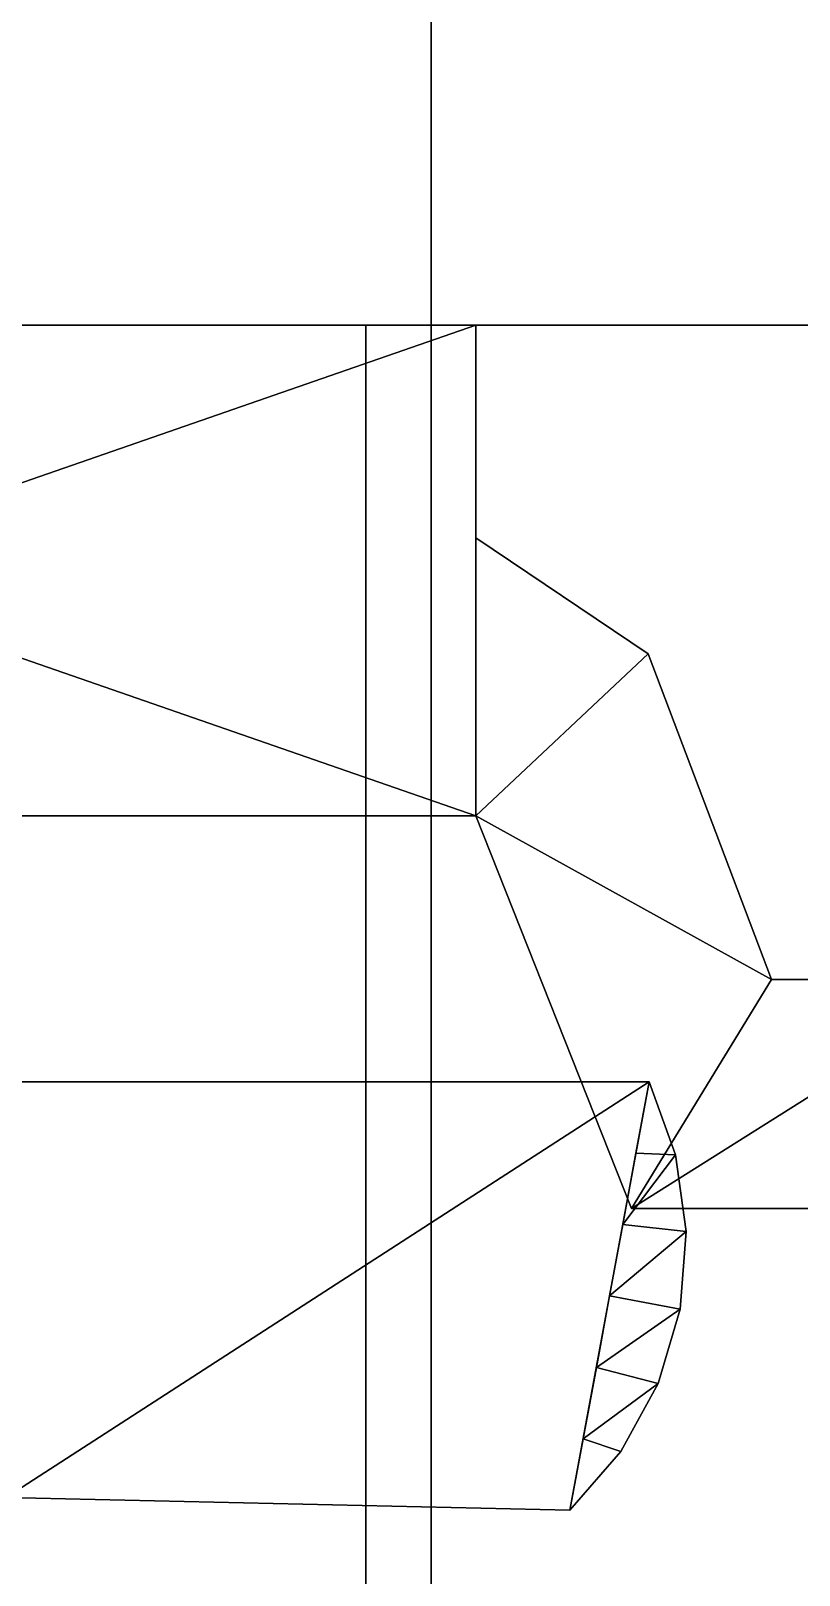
# Model space of a CAD drawing. Extents: x 0 to 2775, y -2341 to 0.
# Drawn here: x 687.77 to 711.25, y -1541.88 to -1494.67 of the extents above; entities that cross this region are included whole.
import ezdxf

# ---------------------------------------------------------------- set-up
doc = ezdxf.new("R2010")
doc.units = 0
for name, color, linetype in [('LAYER0', 7, 'CONTINUOUS'), ('LAYER119', 253, 'CONTINUOUS'), ('LAYER121', 253, 'CONTINUOUS'), ('LAYER122', 253, 'CONTINUOUS'), ('LAYER124', 253, 'CONTINUOUS'), ('LAYER125', 253, 'CONTINUOUS'), ('LAYER127', 253, 'CONTINUOUS'), ('LAYER128', 253, 'CONTINUOUS'), ('LAYER13', 7, 'CONTINUOUS'), ('LAYER130', 253, 'CONTINUOUS'), ('LAYER131', 253, 'CONTINUOUS'), ('LAYER133', 253, 'CONTINUOUS'), ('LAYER378', 7, 'CONTINUOUS'), ('LAYER54', 7, 'CONTINUOUS'), ('LAYER7', 7, 'CONTINUOUS'), ('LAYER8', 7, 'CONTINUOUS')]:
    doc.layers.add(name, color=color, linetype=linetype)

msp = doc.modelspace()

# ---------------------------------------------------------------- linework, layer by layer
at = {"layer": 'LAYER0', "invisible_edges": 1}
for points in [[(2775, 0), (18, -2341), (18, 0), (2775, 0)], [(18, -2341), (2775, 0), (2775, -2341), (18, -2341)], [(2775, -2341, 5), (18, 0, 5), (18, -2341, 5), (2775, -2341, 5)], [(18, 0, 5), (2775, -2341, 5), (2775, 0, 5), (18, 0, 5)]]:
    msp.add_3dface(points, dxfattribs=at)
at = {"layer": 'LAYER119'}
for points in [[(701.3636, -1503.67, 182), (701.3636, -1518.67, 182), (658.1428, -1503.67, 182), (701.3636, -1503.67, 182)], [(658.1428, -1503.67, 182), (701.3636, -1518.67, 182), (658.1428, -1518.67, 182), (658.1428, -1503.67, 182)], [(658.1428, -1503.67, 194), (658.1428, -1518.67, 194), (701.3636, -1503.67, 194), (658.1428, -1503.67, 194)], [(701.3636, -1503.67, 194), (658.1428, -1518.67, 194), (701.3636, -1518.67, 194), (701.3636, -1503.67, 194)], [(701.3636, -1518.67, 194), (706.6333, -1513.71, 194), (701.3636, -1510.17, 194), (701.3636, -1518.67, 194)], [(706.6333, -1513.71, 182), (701.3636, -1518.67, 182), (701.3636, -1510.17, 182), (706.6333, -1513.71, 182)], [(706.6333, -1513.71, 194), (701.3636, -1518.67, 194), (710.4067, -1523.67, 194), (706.6333, -1513.71, 194)], [(701.3636, -1518.67, 182), (706.6333, -1513.71, 182), (710.4067, -1523.67, 182), (701.3636, -1518.67, 182)], [(701.3636, -1518.67, 182), (701.3636, -1518.67, 194), (658.1428, -1518.67, 182), (701.3636, -1518.67, 182)], [(658.1428, -1518.67, 182), (701.3636, -1518.67, 194), (658.1428, -1518.67, 194), (658.1428, -1518.67, 182)], [(710.4067, -1523.67, 194), (701.3636, -1518.67, 194), (706.1262, -1530.67, 194), (710.4067, -1523.67, 194)], [(706.1262, -1530.67, 182), (706.1262, -1530.67, 194), (701.3636, -1518.67, 182), (706.1262, -1530.67, 182)], [(701.3636, -1518.67, 182), (706.1262, -1530.67, 194), (701.3636, -1518.67, 194), (701.3636, -1518.67, 182)], [(701.3636, -1518.67, 182), (710.4067, -1523.67, 182), (706.1262, -1530.67, 182), (701.3636, -1518.67, 182)], [(706.1262, -1530.67, 194), (718.0702, -1530.67, 194), (717.239, -1523.67, 194), (706.1262, -1530.67, 194)], [(706.1262, -1530.67, 194), (717.239, -1523.67, 194), (710.4067, -1523.67, 194), (706.1262, -1530.67, 194)], [(718.0702, -1530.67, 182), (706.1262, -1530.67, 182), (717.239, -1523.67, 182), (718.0702, -1530.67, 182)], [(717.239, -1523.67, 182), (706.1262, -1530.67, 182), (710.4067, -1523.67, 182), (717.239, -1523.67, 182)], [(706.1262, -1530.67, 194), (706.1262, -1530.67, 182), (718.0702, -1530.67, 182), (706.1262, -1530.67, 194)], [(706.1262, -1530.67, 194), (718.0702, -1530.67, 182), (718.0702, -1530.67, 194), (706.1262, -1530.67, 194)]]:
    msp.add_3dface(points, dxfattribs=at)
at = {"layer": 'LAYER121'}
for points in [[(687.011, -1539.504, 194.7), (704.2454, -1539.895, 194.7), (706.6659, -1526.795, 194.7), (687.011, -1539.504, 194.7)], [(687.011, -1539.504, 194.7), (706.6659, -1526.795, 194.7), (687.011, -1526.795, 194.7), (687.011, -1539.504, 194.7)], [(704.2454, -1539.895, 181.3), (687.011, -1539.504, 181.3), (706.6659, -1526.795, 181.3), (704.2454, -1539.895, 181.3)], [(706.6659, -1526.795, 181.3), (687.011, -1539.504, 181.3), (687.011, -1526.795, 181.3), (706.6659, -1526.795, 181.3)], [(706.6659, -1526.795, 181.3), (687.011, -1526.795, 181.3), (706.6659, -1526.795, 194.7), (706.6659, -1526.795, 181.3)], [(706.6659, -1526.795, 194.7), (687.011, -1526.795, 181.3), (687.011, -1526.795, 194.7), (706.6659, -1526.795, 194.7)], [(706.6659, -1526.795, 194.7), (706.2625, -1528.978, 194.7), (707.474, -1529.026, 194.7), (706.6659, -1526.795, 194.7)], [(706.2625, -1528.978, 181.3), (706.6659, -1526.795, 181.3), (707.474, -1529.026, 181.3), (706.2625, -1528.978, 181.3)], [(706.6659, -1526.795, 181.3), (706.6659, -1526.795, 194.7), (707.474, -1529.026, 194.7), (706.6659, -1526.795, 181.3)], [(706.6659, -1526.795, 181.3), (707.474, -1529.026, 194.7), (707.474, -1529.026, 181.3), (706.6659, -1526.795, 181.3)], [(707.474, -1529.026, 194.7), (706.2625, -1528.978, 194.7), (705.8591, -1531.162, 194.7), (707.474, -1529.026, 194.7)], [(706.2625, -1528.978, 181.3), (707.474, -1529.026, 181.3), (705.8591, -1531.162, 181.3), (706.2625, -1528.978, 181.3)], [(707.474, -1529.026, 194.7), (705.8591, -1531.162, 194.7), (707.7944, -1531.377, 194.7), (707.474, -1529.026, 194.7)], [(705.8591, -1531.162, 181.3), (707.474, -1529.026, 181.3), (707.7944, -1531.377, 181.3), (705.8591, -1531.162, 181.3)], [(707.474, -1529.026, 181.3), (707.474, -1529.026, 194.7), (707.7944, -1531.377, 194.7), (707.474, -1529.026, 181.3)], [(707.474, -1529.026, 181.3), (707.7944, -1531.377, 194.7), (707.7944, -1531.377, 181.3), (707.474, -1529.026, 181.3)], [(707.7944, -1531.377, 194.7), (705.8591, -1531.162, 194.7), (705.4557, -1533.345, 194.7), (707.7944, -1531.377, 194.7)], [(705.8591, -1531.162, 181.3), (707.7944, -1531.377, 181.3), (705.4557, -1533.345, 181.3), (705.8591, -1531.162, 181.3)], [(707.7944, -1531.377, 194.7), (705.4557, -1533.345, 194.7), (707.6127, -1533.744, 194.7), (707.7944, -1531.377, 194.7)], [(705.4557, -1533.345, 181.3), (707.7944, -1531.377, 181.3), (707.6127, -1533.744, 181.3), (705.4557, -1533.345, 181.3)], [(707.7944, -1531.377, 181.3), (707.7944, -1531.377, 194.7), (707.6127, -1533.744, 194.7), (707.7944, -1531.377, 181.3)], [(707.7944, -1531.377, 181.3), (707.6127, -1533.744, 194.7), (707.6127, -1533.744, 181.3), (707.7944, -1531.377, 181.3)], [(707.6127, -1533.744, 194.7), (705.4557, -1533.345, 194.7), (705.0522, -1535.528, 194.7), (707.6127, -1533.744, 194.7)], [(705.4557, -1533.345, 181.3), (707.6127, -1533.744, 181.3), (705.0522, -1535.528, 181.3), (705.4557, -1533.345, 181.3)], [(707.6127, -1533.744, 194.7), (705.0522, -1535.528, 194.7), (706.9369, -1536.018, 194.7), (707.6127, -1533.744, 194.7)], [(705.0522, -1535.528, 181.3), (707.6127, -1533.744, 181.3), (706.9369, -1536.018, 181.3), (705.0522, -1535.528, 181.3)], [(707.6127, -1533.744, 181.3), (707.6127, -1533.744, 194.7), (706.9369, -1536.018, 194.7), (707.6127, -1533.744, 181.3)], [(707.6127, -1533.744, 181.3), (706.9369, -1536.018, 194.7), (706.9369, -1536.018, 181.3), (707.6127, -1533.744, 181.3)], [(706.9369, -1536.018, 194.7), (705.0522, -1535.528, 194.7), (704.6488, -1537.712, 194.7), (706.9369, -1536.018, 194.7)], [(705.0522, -1535.528, 181.3), (706.9369, -1536.018, 181.3), (704.6488, -1537.712, 181.3), (705.0522, -1535.528, 181.3)], [(706.9369, -1536.018, 194.7), (704.6488, -1537.712, 194.7), (705.7975, -1538.1, 194.7), (706.9369, -1536.018, 194.7)], [(704.6488, -1537.712, 181.3), (706.9369, -1536.018, 181.3), (705.7975, -1538.1, 181.3), (704.6488, -1537.712, 181.3)], [(706.9369, -1536.018, 181.3), (706.9369, -1536.018, 194.7), (705.7975, -1538.1, 194.7), (706.9369, -1536.018, 181.3)], [(706.9369, -1536.018, 181.3), (705.7975, -1538.1, 194.7), (705.7975, -1538.1, 181.3), (706.9369, -1536.018, 181.3)], [(705.7975, -1538.1, 194.7), (704.6488, -1537.712, 194.7), (704.2454, -1539.895, 194.7), (705.7975, -1538.1, 194.7)], [(704.6488, -1537.712, 181.3), (705.7975, -1538.1, 181.3), (704.2454, -1539.895, 181.3), (704.6488, -1537.712, 181.3)], [(705.7975, -1538.1, 181.3), (705.7975, -1538.1, 194.7), (704.2454, -1539.895, 194.7), (705.7975, -1538.1, 181.3)], [(705.7975, -1538.1, 181.3), (704.2454, -1539.895, 194.7), (704.2454, -1539.895, 181.3), (705.7975, -1538.1, 181.3)], [(704.2454, -1539.895, 181.3), (704.2454, -1539.895, 194.7), (687.011, -1539.504, 194.7), (704.2454, -1539.895, 181.3)], [(704.2454, -1539.895, 181.3), (687.011, -1539.504, 194.7), (687.011, -1539.504, 181.3), (704.2454, -1539.895, 181.3)]]:
    msp.add_3dface(points, dxfattribs=at)
at = {"layer": 'LAYER122'}
for points in [[(701.3636, -1503.67, 725.5), (701.3636, -1518.67, 725.5), (658.1428, -1503.67, 725.5), (701.3636, -1503.67, 725.5)], [(658.1428, -1503.67, 725.5), (701.3636, -1518.67, 725.5), (658.1428, -1518.67, 725.5), (658.1428, -1503.67, 725.5)], [(658.1428, -1503.67, 737.5), (658.1428, -1518.67, 737.5), (701.3636, -1503.67, 737.5), (658.1428, -1503.67, 737.5)], [(701.3636, -1503.67, 737.5), (658.1428, -1518.67, 737.5), (701.3636, -1518.67, 737.5), (701.3636, -1503.67, 737.5)], [(701.3636, -1518.67, 737.5), (706.6333, -1513.71, 737.5), (701.3636, -1510.17, 737.5), (701.3636, -1518.67, 737.5)], [(706.6333, -1513.71, 725.5), (701.3636, -1518.67, 725.5), (701.3636, -1510.17, 725.5), (706.6333, -1513.71, 725.5)], [(706.6333, -1513.71, 737.5), (701.3636, -1518.67, 737.5), (710.4067, -1523.67, 737.5), (706.6333, -1513.71, 737.5)], [(701.3636, -1518.67, 725.5), (706.6333, -1513.71, 725.5), (710.4067, -1523.67, 725.5), (701.3636, -1518.67, 725.5)], [(701.3636, -1518.67, 725.5), (701.3636, -1518.67, 737.5), (658.1428, -1518.67, 725.5), (701.3636, -1518.67, 725.5)], [(658.1428, -1518.67, 725.5), (701.3636, -1518.67, 737.5), (658.1428, -1518.67, 737.5), (658.1428, -1518.67, 725.5)], [(710.4067, -1523.67, 737.5), (701.3636, -1518.67, 737.5), (706.1262, -1530.67, 737.5), (710.4067, -1523.67, 737.5)], [(706.1262, -1530.67, 725.5), (706.1262, -1530.67, 737.5), (701.3636, -1518.67, 725.5), (706.1262, -1530.67, 725.5)], [(701.3636, -1518.67, 725.5), (706.1262, -1530.67, 737.5), (701.3636, -1518.67, 737.5), (701.3636, -1518.67, 725.5)], [(701.3636, -1518.67, 725.5), (710.4067, -1523.67, 725.5), (706.1262, -1530.67, 725.5), (701.3636, -1518.67, 725.5)], [(706.1262, -1530.67, 737.5), (718.0702, -1530.67, 737.5), (717.239, -1523.67, 737.5), (706.1262, -1530.67, 737.5)], [(706.1262, -1530.67, 737.5), (717.239, -1523.67, 737.5), (710.4067, -1523.67, 737.5), (706.1262, -1530.67, 737.5)], [(718.0702, -1530.67, 725.5), (706.1262, -1530.67, 725.5), (717.239, -1523.67, 725.5), (718.0702, -1530.67, 725.5)], [(717.239, -1523.67, 725.5), (706.1262, -1530.67, 725.5), (710.4067, -1523.67, 725.5), (717.239, -1523.67, 725.5)], [(706.1262, -1530.67, 737.5), (706.1262, -1530.67, 725.5), (718.0702, -1530.67, 725.5), (706.1262, -1530.67, 737.5)], [(706.1262, -1530.67, 737.5), (718.0702, -1530.67, 725.5), (718.0702, -1530.67, 737.5), (706.1262, -1530.67, 737.5)]]:
    msp.add_3dface(points, dxfattribs=at)
at = {"layer": 'LAYER124'}
for points in [[(687.011, -1539.504, 738.2), (704.2454, -1539.895, 738.2), (706.6659, -1526.795, 738.2), (687.011, -1539.504, 738.2)], [(687.011, -1539.504, 738.2), (706.6659, -1526.795, 738.2), (687.011, -1526.795, 738.2), (687.011, -1539.504, 738.2)], [(704.2454, -1539.895, 724.8), (687.011, -1539.504, 724.8), (706.6659, -1526.795, 724.8), (704.2454, -1539.895, 724.8)], [(706.6659, -1526.795, 724.8), (687.011, -1539.504, 724.8), (687.011, -1526.795, 724.8), (706.6659, -1526.795, 724.8)], [(706.6659, -1526.795, 724.8), (687.011, -1526.795, 724.8), (706.6659, -1526.795, 738.2), (706.6659, -1526.795, 724.8)], [(706.6659, -1526.795, 738.2), (687.011, -1526.795, 724.8), (687.011, -1526.795, 738.2), (706.6659, -1526.795, 738.2)], [(706.6659, -1526.795, 738.2), (706.2625, -1528.978, 738.2), (707.474, -1529.026, 738.2), (706.6659, -1526.795, 738.2)], [(706.2625, -1528.978, 724.8), (706.6659, -1526.795, 724.8), (707.474, -1529.026, 724.8), (706.2625, -1528.978, 724.8)], [(706.6659, -1526.795, 724.8), (706.6659, -1526.795, 738.2), (707.474, -1529.026, 738.2), (706.6659, -1526.795, 724.8)], [(706.6659, -1526.795, 724.8), (707.474, -1529.026, 738.2), (707.474, -1529.026, 724.8), (706.6659, -1526.795, 724.8)], [(707.474, -1529.026, 738.2), (706.2625, -1528.978, 738.2), (705.8591, -1531.162, 738.2), (707.474, -1529.026, 738.2)], [(706.2625, -1528.978, 724.8), (707.474, -1529.026, 724.8), (705.8591, -1531.162, 724.8), (706.2625, -1528.978, 724.8)], [(707.474, -1529.026, 738.2), (705.8591, -1531.162, 738.2), (707.7944, -1531.377, 738.2), (707.474, -1529.026, 738.2)], [(705.8591, -1531.162, 724.8), (707.474, -1529.026, 724.8), (707.7944, -1531.377, 724.8), (705.8591, -1531.162, 724.8)], [(707.474, -1529.026, 724.8), (707.474, -1529.026, 738.2), (707.7944, -1531.377, 738.2), (707.474, -1529.026, 724.8)], [(707.474, -1529.026, 724.8), (707.7944, -1531.377, 738.2), (707.7944, -1531.377, 724.8), (707.474, -1529.026, 724.8)], [(707.7944, -1531.377, 738.2), (705.8591, -1531.162, 738.2), (705.4557, -1533.345, 738.2), (707.7944, -1531.377, 738.2)], [(705.8591, -1531.162, 724.8), (707.7944, -1531.377, 724.8), (705.4557, -1533.345, 724.8), (705.8591, -1531.162, 724.8)], [(707.7944, -1531.377, 738.2), (705.4557, -1533.345, 738.2), (707.6127, -1533.744, 738.2), (707.7944, -1531.377, 738.2)], [(705.4557, -1533.345, 724.8), (707.7944, -1531.377, 724.8), (707.6127, -1533.744, 724.8), (705.4557, -1533.345, 724.8)], [(707.7944, -1531.377, 724.8), (707.7944, -1531.377, 738.2), (707.6127, -1533.744, 738.2), (707.7944, -1531.377, 724.8)], [(707.7944, -1531.377, 724.8), (707.6127, -1533.744, 738.2), (707.6127, -1533.744, 724.8), (707.7944, -1531.377, 724.8)], [(707.6127, -1533.744, 738.2), (705.4557, -1533.345, 738.2), (705.0522, -1535.528, 738.2), (707.6127, -1533.744, 738.2)], [(705.4557, -1533.345, 724.8), (707.6127, -1533.744, 724.8), (705.0522, -1535.528, 724.8), (705.4557, -1533.345, 724.8)], [(707.6127, -1533.744, 738.2), (705.0522, -1535.528, 738.2), (706.9369, -1536.018, 738.2), (707.6127, -1533.744, 738.2)], [(705.0522, -1535.528, 724.8), (707.6127, -1533.744, 724.8), (706.9369, -1536.018, 724.8), (705.0522, -1535.528, 724.8)], [(707.6127, -1533.744, 724.8), (707.6127, -1533.744, 738.2), (706.9369, -1536.018, 738.2), (707.6127, -1533.744, 724.8)], [(707.6127, -1533.744, 724.8), (706.9369, -1536.018, 738.2), (706.9369, -1536.018, 724.8), (707.6127, -1533.744, 724.8)], [(706.9369, -1536.018, 738.2), (705.0522, -1535.528, 738.2), (704.6488, -1537.712, 738.2), (706.9369, -1536.018, 738.2)], [(705.0522, -1535.528, 724.8), (706.9369, -1536.018, 724.8), (704.6488, -1537.712, 724.8), (705.0522, -1535.528, 724.8)], [(706.9369, -1536.018, 738.2), (704.6488, -1537.712, 738.2), (705.7975, -1538.1, 738.2), (706.9369, -1536.018, 738.2)], [(704.6488, -1537.712, 724.8), (706.9369, -1536.018, 724.8), (705.7975, -1538.1, 724.8), (704.6488, -1537.712, 724.8)], [(706.9369, -1536.018, 724.8), (706.9369, -1536.018, 738.2), (705.7975, -1538.1, 738.2), (706.9369, -1536.018, 724.8)], [(706.9369, -1536.018, 724.8), (705.7975, -1538.1, 738.2), (705.7975, -1538.1, 724.8), (706.9369, -1536.018, 724.8)], [(705.7975, -1538.1, 738.2), (704.6488, -1537.712, 738.2), (704.2454, -1539.895, 738.2), (705.7975, -1538.1, 738.2)], [(704.6488, -1537.712, 724.8), (705.7975, -1538.1, 724.8), (704.2454, -1539.895, 724.8), (704.6488, -1537.712, 724.8)], [(705.7975, -1538.1, 724.8), (705.7975, -1538.1, 738.2), (704.2454, -1539.895, 738.2), (705.7975, -1538.1, 724.8)], [(705.7975, -1538.1, 724.8), (704.2454, -1539.895, 738.2), (704.2454, -1539.895, 724.8), (705.7975, -1538.1, 724.8)], [(704.2454, -1539.895, 724.8), (704.2454, -1539.895, 738.2), (687.011, -1539.504, 738.2), (704.2454, -1539.895, 724.8)], [(704.2454, -1539.895, 724.8), (687.011, -1539.504, 738.2), (687.011, -1539.504, 724.8), (704.2454, -1539.895, 724.8)]]:
    msp.add_3dface(points, dxfattribs=at)
at = {"layer": 'LAYER125'}
for points in [[(701.3636, -1503.67, 1269), (701.3636, -1518.67, 1269), (658.1428, -1503.67, 1269), (701.3636, -1503.67, 1269)], [(658.1428, -1503.67, 1269), (701.3636, -1518.67, 1269), (658.1428, -1518.67, 1269), (658.1428, -1503.67, 1269)], [(658.1428, -1503.67, 1281), (658.1428, -1518.67, 1281), (701.3636, -1503.67, 1281), (658.1428, -1503.67, 1281)], [(701.3636, -1503.67, 1281), (658.1428, -1518.67, 1281), (701.3636, -1518.67, 1281), (701.3636, -1503.67, 1281)], [(701.3636, -1518.67, 1281), (706.6333, -1513.71, 1281), (701.3636, -1510.17, 1281), (701.3636, -1518.67, 1281)], [(706.6333, -1513.71, 1269), (701.3636, -1518.67, 1269), (701.3636, -1510.17, 1269), (706.6333, -1513.71, 1269)], [(706.6333, -1513.71, 1281), (701.3636, -1518.67, 1281), (710.4067, -1523.67, 1281), (706.6333, -1513.71, 1281)], [(701.3636, -1518.67, 1269), (706.6333, -1513.71, 1269), (710.4067, -1523.67, 1269), (701.3636, -1518.67, 1269)], [(701.3636, -1518.67, 1269), (701.3636, -1518.67, 1281), (658.1428, -1518.67, 1269), (701.3636, -1518.67, 1269)], [(658.1428, -1518.67, 1269), (701.3636, -1518.67, 1281), (658.1428, -1518.67, 1281), (658.1428, -1518.67, 1269)], [(710.4067, -1523.67, 1281), (701.3636, -1518.67, 1281), (706.1262, -1530.67, 1281), (710.4067, -1523.67, 1281)], [(706.1262, -1530.67, 1269), (706.1262, -1530.67, 1281), (701.3636, -1518.67, 1269), (706.1262, -1530.67, 1269)], [(701.3636, -1518.67, 1269), (706.1262, -1530.67, 1281), (701.3636, -1518.67, 1281), (701.3636, -1518.67, 1269)], [(701.3636, -1518.67, 1269), (710.4067, -1523.67, 1269), (706.1262, -1530.67, 1269), (701.3636, -1518.67, 1269)], [(706.1262, -1530.67, 1281), (718.0702, -1530.67, 1281), (717.239, -1523.67, 1281), (706.1262, -1530.67, 1281)], [(706.1262, -1530.67, 1281), (717.239, -1523.67, 1281), (710.4067, -1523.67, 1281), (706.1262, -1530.67, 1281)], [(718.0702, -1530.67, 1269), (706.1262, -1530.67, 1269), (717.239, -1523.67, 1269), (718.0702, -1530.67, 1269)], [(717.239, -1523.67, 1269), (706.1262, -1530.67, 1269), (710.4067, -1523.67, 1269), (717.239, -1523.67, 1269)], [(706.1262, -1530.67, 1281), (706.1262, -1530.67, 1269), (718.0702, -1530.67, 1269), (706.1262, -1530.67, 1281)], [(706.1262, -1530.67, 1281), (718.0702, -1530.67, 1269), (718.0702, -1530.67, 1281), (706.1262, -1530.67, 1281)]]:
    msp.add_3dface(points, dxfattribs=at)
at = {"layer": 'LAYER127'}
for points in [[(687.011, -1539.504, 1281.7), (704.2454, -1539.895, 1281.7), (706.6659, -1526.795, 1281.7), (687.011, -1539.504, 1281.7)], [(687.011, -1539.504, 1281.7), (706.6659, -1526.795, 1281.7), (687.011, -1526.795, 1281.7), (687.011, -1539.504, 1281.7)], [(704.2454, -1539.895, 1268.3), (687.011, -1539.504, 1268.3), (706.6659, -1526.795, 1268.3), (704.2454, -1539.895, 1268.3)], [(706.6659, -1526.795, 1268.3), (687.011, -1539.504, 1268.3), (687.011, -1526.795, 1268.3), (706.6659, -1526.795, 1268.3)], [(706.6659, -1526.795, 1268.3), (687.011, -1526.795, 1268.3), (706.6659, -1526.795, 1281.7), (706.6659, -1526.795, 1268.3)], [(706.6659, -1526.795, 1281.7), (687.011, -1526.795, 1268.3), (687.011, -1526.795, 1281.7), (706.6659, -1526.795, 1281.7)], [(706.6659, -1526.795, 1281.7), (706.2625, -1528.978, 1281.7), (707.474, -1529.026, 1281.7), (706.6659, -1526.795, 1281.7)], [(706.2625, -1528.978, 1268.3), (706.6659, -1526.795, 1268.3), (707.474, -1529.026, 1268.3), (706.2625, -1528.978, 1268.3)], [(706.6659, -1526.795, 1268.3), (706.6659, -1526.795, 1281.7), (707.474, -1529.026, 1281.7), (706.6659, -1526.795, 1268.3)], [(706.6659, -1526.795, 1268.3), (707.474, -1529.026, 1281.7), (707.474, -1529.026, 1268.3), (706.6659, -1526.795, 1268.3)], [(707.474, -1529.026, 1281.7), (706.2625, -1528.978, 1281.7), (705.8591, -1531.162, 1281.7), (707.474, -1529.026, 1281.7)], [(706.2625, -1528.978, 1268.3), (707.474, -1529.026, 1268.3), (705.8591, -1531.162, 1268.3), (706.2625, -1528.978, 1268.3)], [(707.474, -1529.026, 1281.7), (705.8591, -1531.162, 1281.7), (707.7944, -1531.377, 1281.7), (707.474, -1529.026, 1281.7)], [(705.8591, -1531.162, 1268.3), (707.474, -1529.026, 1268.3), (707.7944, -1531.377, 1268.3), (705.8591, -1531.162, 1268.3)], [(707.474, -1529.026, 1268.3), (707.474, -1529.026, 1281.7), (707.7944, -1531.377, 1281.7), (707.474, -1529.026, 1268.3)], [(707.474, -1529.026, 1268.3), (707.7944, -1531.377, 1281.7), (707.7944, -1531.377, 1268.3), (707.474, -1529.026, 1268.3)], [(707.7944, -1531.377, 1281.7), (705.8591, -1531.162, 1281.7), (705.4557, -1533.345, 1281.7), (707.7944, -1531.377, 1281.7)], [(705.8591, -1531.162, 1268.3), (707.7944, -1531.377, 1268.3), (705.4557, -1533.345, 1268.3), (705.8591, -1531.162, 1268.3)], [(707.7944, -1531.377, 1281.7), (705.4557, -1533.345, 1281.7), (707.6127, -1533.744, 1281.7), (707.7944, -1531.377, 1281.7)], [(705.4557, -1533.345, 1268.3), (707.7944, -1531.377, 1268.3), (707.6127, -1533.744, 1268.3), (705.4557, -1533.345, 1268.3)], [(707.7944, -1531.377, 1268.3), (707.7944, -1531.377, 1281.7), (707.6127, -1533.744, 1281.7), (707.7944, -1531.377, 1268.3)], [(707.7944, -1531.377, 1268.3), (707.6127, -1533.744, 1281.7), (707.6127, -1533.744, 1268.3), (707.7944, -1531.377, 1268.3)], [(707.6127, -1533.744, 1281.7), (705.4557, -1533.345, 1281.7), (705.0522, -1535.528, 1281.7), (707.6127, -1533.744, 1281.7)], [(705.4557, -1533.345, 1268.3), (707.6127, -1533.744, 1268.3), (705.0522, -1535.528, 1268.3), (705.4557, -1533.345, 1268.3)], [(707.6127, -1533.744, 1281.7), (705.0522, -1535.528, 1281.7), (706.9369, -1536.018, 1281.7), (707.6127, -1533.744, 1281.7)], [(705.0522, -1535.528, 1268.3), (707.6127, -1533.744, 1268.3), (706.9369, -1536.018, 1268.3), (705.0522, -1535.528, 1268.3)], [(707.6127, -1533.744, 1268.3), (707.6127, -1533.744, 1281.7), (706.9369, -1536.018, 1281.7), (707.6127, -1533.744, 1268.3)], [(707.6127, -1533.744, 1268.3), (706.9369, -1536.018, 1281.7), (706.9369, -1536.018, 1268.3), (707.6127, -1533.744, 1268.3)], [(706.9369, -1536.018, 1281.7), (705.0522, -1535.528, 1281.7), (704.6488, -1537.712, 1281.7), (706.9369, -1536.018, 1281.7)], [(705.0522, -1535.528, 1268.3), (706.9369, -1536.018, 1268.3), (704.6488, -1537.712, 1268.3), (705.0522, -1535.528, 1268.3)], [(706.9369, -1536.018, 1281.7), (704.6488, -1537.712, 1281.7), (705.7975, -1538.1, 1281.7), (706.9369, -1536.018, 1281.7)], [(704.6488, -1537.712, 1268.3), (706.9369, -1536.018, 1268.3), (705.7975, -1538.1, 1268.3), (704.6488, -1537.712, 1268.3)], [(706.9369, -1536.018, 1268.3), (706.9369, -1536.018, 1281.7), (705.7975, -1538.1, 1281.7), (706.9369, -1536.018, 1268.3)], [(706.9369, -1536.018, 1268.3), (705.7975, -1538.1, 1281.7), (705.7975, -1538.1, 1268.3), (706.9369, -1536.018, 1268.3)], [(705.7975, -1538.1, 1281.7), (704.6488, -1537.712, 1281.7), (704.2454, -1539.895, 1281.7), (705.7975, -1538.1, 1281.7)], [(704.6488, -1537.712, 1268.3), (705.7975, -1538.1, 1268.3), (704.2454, -1539.895, 1268.3), (704.6488, -1537.712, 1268.3)], [(705.7975, -1538.1, 1268.3), (705.7975, -1538.1, 1281.7), (704.2454, -1539.895, 1281.7), (705.7975, -1538.1, 1268.3)], [(705.7975, -1538.1, 1268.3), (704.2454, -1539.895, 1281.7), (704.2454, -1539.895, 1268.3), (705.7975, -1538.1, 1268.3)], [(704.2454, -1539.895, 1268.3), (704.2454, -1539.895, 1281.7), (687.011, -1539.504, 1281.7), (704.2454, -1539.895, 1268.3)], [(704.2454, -1539.895, 1268.3), (687.011, -1539.504, 1281.7), (687.011, -1539.504, 1268.3), (704.2454, -1539.895, 1268.3)]]:
    msp.add_3dface(points, dxfattribs=at)
at = {"layer": 'LAYER128'}
for points in [[(701.3636, -1503.67, 1812.5), (701.3636, -1518.67, 1812.5), (658.1428, -1503.67, 1812.5), (701.3636, -1503.67, 1812.5)], [(658.1428, -1503.67, 1812.5), (701.3636, -1518.67, 1812.5), (658.1428, -1518.67, 1812.5), (658.1428, -1503.67, 1812.5)], [(658.1428, -1503.67, 1824.5), (658.1428, -1518.67, 1824.5), (701.3636, -1503.67, 1824.5), (658.1428, -1503.67, 1824.5)], [(701.3636, -1503.67, 1824.5), (658.1428, -1518.67, 1824.5), (701.3636, -1518.67, 1824.5), (701.3636, -1503.67, 1824.5)], [(701.3636, -1518.67, 1824.5), (706.6333, -1513.71, 1824.5), (701.3636, -1510.17, 1824.5), (701.3636, -1518.67, 1824.5)], [(706.6333, -1513.71, 1812.5), (701.3636, -1518.67, 1812.5), (701.3636, -1510.17, 1812.5), (706.6333, -1513.71, 1812.5)], [(706.6333, -1513.71, 1824.5), (701.3636, -1518.67, 1824.5), (710.4067, -1523.67, 1824.5), (706.6333, -1513.71, 1824.5)], [(701.3636, -1518.67, 1812.5), (706.6333, -1513.71, 1812.5), (710.4067, -1523.67, 1812.5), (701.3636, -1518.67, 1812.5)], [(701.3636, -1518.67, 1812.5), (701.3636, -1518.67, 1824.5), (658.1428, -1518.67, 1812.5), (701.3636, -1518.67, 1812.5)], [(658.1428, -1518.67, 1812.5), (701.3636, -1518.67, 1824.5), (658.1428, -1518.67, 1824.5), (658.1428, -1518.67, 1812.5)], [(710.4067, -1523.67, 1824.5), (701.3636, -1518.67, 1824.5), (706.1262, -1530.67, 1824.5), (710.4067, -1523.67, 1824.5)], [(706.1262, -1530.67, 1812.5), (706.1262, -1530.67, 1824.5), (701.3636, -1518.67, 1812.5), (706.1262, -1530.67, 1812.5)], [(701.3636, -1518.67, 1812.5), (706.1262, -1530.67, 1824.5), (701.3636, -1518.67, 1824.5), (701.3636, -1518.67, 1812.5)], [(701.3636, -1518.67, 1812.5), (710.4067, -1523.67, 1812.5), (706.1262, -1530.67, 1812.5), (701.3636, -1518.67, 1812.5)], [(706.1262, -1530.67, 1824.5), (718.0702, -1530.67, 1824.5), (717.239, -1523.67, 1824.5), (706.1262, -1530.67, 1824.5)], [(706.1262, -1530.67, 1824.5), (717.239, -1523.67, 1824.5), (710.4067, -1523.67, 1824.5), (706.1262, -1530.67, 1824.5)], [(718.0702, -1530.67, 1812.5), (706.1262, -1530.67, 1812.5), (717.239, -1523.67, 1812.5), (718.0702, -1530.67, 1812.5)], [(717.239, -1523.67, 1812.5), (706.1262, -1530.67, 1812.5), (710.4067, -1523.67, 1812.5), (717.239, -1523.67, 1812.5)], [(706.1262, -1530.67, 1824.5), (706.1262, -1530.67, 1812.5), (718.0702, -1530.67, 1812.5), (706.1262, -1530.67, 1824.5)], [(706.1262, -1530.67, 1824.5), (718.0702, -1530.67, 1812.5), (718.0702, -1530.67, 1824.5), (706.1262, -1530.67, 1824.5)]]:
    msp.add_3dface(points, dxfattribs=at)
at = {"layer": 'LAYER13', "invisible_edges": 1}
for points in [[(168, -1503.667, 5), (718, -1485.667, 5), (718, -1503.667, 5), (168, -1503.667, 5)], [(718, -1485.667, 5), (168, -1503.667, 5), (168, -1485.667, 5), (718, -1485.667, 5)], [(168, -1485.667, 2465), (718, -1503.667, 2465), (718, -1485.667, 2465), (168, -1485.667, 2465)], [(718, -1503.667, 2465), (168, -1485.667, 2465), (168, -1503.667, 2465), (718, -1503.667, 2465)], [(718, -1503.667, 2465), (168, -1503.667, 5), (718, -1503.667, 5), (718, -1503.667, 2465)], [(168, -1503.667, 5), (718, -1503.667, 2465), (168, -1503.667, 2465), (168, -1503.667, 5)]]:
    msp.add_3dface(points, dxfattribs=at)
at = {"layer": 'LAYER130'}
for points in [[(687.011, -1539.504, 1825.2), (704.2454, -1539.895, 1825.2), (706.6659, -1526.795, 1825.2), (687.011, -1539.504, 1825.2)], [(687.011, -1539.504, 1825.2), (706.6659, -1526.795, 1825.2), (687.011, -1526.795, 1825.2), (687.011, -1539.504, 1825.2)], [(704.2454, -1539.895, 1811.8), (687.011, -1539.504, 1811.8), (706.6659, -1526.795, 1811.8), (704.2454, -1539.895, 1811.8)], [(706.6659, -1526.795, 1811.8), (687.011, -1539.504, 1811.8), (687.011, -1526.795, 1811.8), (706.6659, -1526.795, 1811.8)], [(706.6659, -1526.795, 1811.8), (687.011, -1526.795, 1811.8), (706.6659, -1526.795, 1825.2), (706.6659, -1526.795, 1811.8)], [(706.6659, -1526.795, 1825.2), (687.011, -1526.795, 1811.8), (687.011, -1526.795, 1825.2), (706.6659, -1526.795, 1825.2)], [(706.6659, -1526.795, 1825.2), (706.2625, -1528.978, 1825.2), (707.474, -1529.026, 1825.2), (706.6659, -1526.795, 1825.2)], [(706.2625, -1528.978, 1811.8), (706.6659, -1526.795, 1811.8), (707.474, -1529.026, 1811.8), (706.2625, -1528.978, 1811.8)], [(706.6659, -1526.795, 1811.8), (706.6659, -1526.795, 1825.2), (707.474, -1529.026, 1825.2), (706.6659, -1526.795, 1811.8)], [(706.6659, -1526.795, 1811.8), (707.474, -1529.026, 1825.2), (707.474, -1529.026, 1811.8), (706.6659, -1526.795, 1811.8)], [(707.474, -1529.026, 1825.2), (706.2625, -1528.978, 1825.2), (705.8591, -1531.162, 1825.2), (707.474, -1529.026, 1825.2)], [(706.2625, -1528.978, 1811.8), (707.474, -1529.026, 1811.8), (705.8591, -1531.162, 1811.8), (706.2625, -1528.978, 1811.8)], [(707.474, -1529.026, 1825.2), (705.8591, -1531.162, 1825.2), (707.7944, -1531.377, 1825.2), (707.474, -1529.026, 1825.2)], [(705.8591, -1531.162, 1811.8), (707.474, -1529.026, 1811.8), (707.7944, -1531.377, 1811.8), (705.8591, -1531.162, 1811.8)], [(707.474, -1529.026, 1811.8), (707.474, -1529.026, 1825.2), (707.7944, -1531.377, 1825.2), (707.474, -1529.026, 1811.8)], [(707.474, -1529.026, 1811.8), (707.7944, -1531.377, 1825.2), (707.7944, -1531.377, 1811.8), (707.474, -1529.026, 1811.8)], [(707.7944, -1531.377, 1825.2), (705.8591, -1531.162, 1825.2), (705.4557, -1533.345, 1825.2), (707.7944, -1531.377, 1825.2)], [(705.8591, -1531.162, 1811.8), (707.7944, -1531.377, 1811.8), (705.4557, -1533.345, 1811.8), (705.8591, -1531.162, 1811.8)], [(707.7944, -1531.377, 1825.2), (705.4557, -1533.345, 1825.2), (707.6127, -1533.744, 1825.2), (707.7944, -1531.377, 1825.2)], [(705.4557, -1533.345, 1811.8), (707.7944, -1531.377, 1811.8), (707.6127, -1533.744, 1811.8), (705.4557, -1533.345, 1811.8)], [(707.7944, -1531.377, 1811.8), (707.7944, -1531.377, 1825.2), (707.6127, -1533.744, 1825.2), (707.7944, -1531.377, 1811.8)], [(707.7944, -1531.377, 1811.8), (707.6127, -1533.744, 1825.2), (707.6127, -1533.744, 1811.8), (707.7944, -1531.377, 1811.8)], [(707.6127, -1533.744, 1825.2), (705.4557, -1533.345, 1825.2), (705.0522, -1535.528, 1825.2), (707.6127, -1533.744, 1825.2)], [(705.4557, -1533.345, 1811.8), (707.6127, -1533.744, 1811.8), (705.0522, -1535.528, 1811.8), (705.4557, -1533.345, 1811.8)], [(707.6127, -1533.744, 1825.2), (705.0522, -1535.528, 1825.2), (706.9369, -1536.018, 1825.2), (707.6127, -1533.744, 1825.2)], [(705.0522, -1535.528, 1811.8), (707.6127, -1533.744, 1811.8), (706.9369, -1536.018, 1811.8), (705.0522, -1535.528, 1811.8)], [(707.6127, -1533.744, 1811.8), (707.6127, -1533.744, 1825.2), (706.9369, -1536.018, 1825.2), (707.6127, -1533.744, 1811.8)], [(707.6127, -1533.744, 1811.8), (706.9369, -1536.018, 1825.2), (706.9369, -1536.018, 1811.8), (707.6127, -1533.744, 1811.8)], [(706.9369, -1536.018, 1825.2), (705.0522, -1535.528, 1825.2), (704.6488, -1537.712, 1825.2), (706.9369, -1536.018, 1825.2)], [(705.0522, -1535.528, 1811.8), (706.9369, -1536.018, 1811.8), (704.6488, -1537.712, 1811.8), (705.0522, -1535.528, 1811.8)], [(706.9369, -1536.018, 1825.2), (704.6488, -1537.712, 1825.2), (705.7975, -1538.1, 1825.2), (706.9369, -1536.018, 1825.2)], [(704.6488, -1537.712, 1811.8), (706.9369, -1536.018, 1811.8), (705.7975, -1538.1, 1811.8), (704.6488, -1537.712, 1811.8)], [(706.9369, -1536.018, 1811.8), (706.9369, -1536.018, 1825.2), (705.7975, -1538.1, 1825.2), (706.9369, -1536.018, 1811.8)], [(706.9369, -1536.018, 1811.8), (705.7975, -1538.1, 1825.2), (705.7975, -1538.1, 1811.8), (706.9369, -1536.018, 1811.8)], [(705.7975, -1538.1, 1825.2), (704.6488, -1537.712, 1825.2), (704.2454, -1539.895, 1825.2), (705.7975, -1538.1, 1825.2)], [(704.6488, -1537.712, 1811.8), (705.7975, -1538.1, 1811.8), (704.2454, -1539.895, 1811.8), (704.6488, -1537.712, 1811.8)], [(705.7975, -1538.1, 1811.8), (705.7975, -1538.1, 1825.2), (704.2454, -1539.895, 1825.2), (705.7975, -1538.1, 1811.8)], [(705.7975, -1538.1, 1811.8), (704.2454, -1539.895, 1825.2), (704.2454, -1539.895, 1811.8), (705.7975, -1538.1, 1811.8)], [(704.2454, -1539.895, 1811.8), (704.2454, -1539.895, 1825.2), (687.011, -1539.504, 1825.2), (704.2454, -1539.895, 1811.8)], [(704.2454, -1539.895, 1811.8), (687.011, -1539.504, 1825.2), (687.011, -1539.504, 1811.8), (704.2454, -1539.895, 1811.8)]]:
    msp.add_3dface(points, dxfattribs=at)
at = {"layer": 'LAYER131'}
for points in [[(701.3636, -1503.67, 2356), (701.3636, -1518.67, 2356), (658.1428, -1503.67, 2356), (701.3636, -1503.67, 2356)], [(658.1428, -1503.67, 2356), (701.3636, -1518.67, 2356), (658.1428, -1518.67, 2356), (658.1428, -1503.67, 2356)], [(658.1428, -1503.67, 2368), (658.1428, -1518.67, 2368), (701.3636, -1503.67, 2368), (658.1428, -1503.67, 2368)], [(701.3636, -1503.67, 2368), (658.1428, -1518.67, 2368), (701.3636, -1518.67, 2368), (701.3636, -1503.67, 2368)], [(701.3636, -1518.67, 2368), (706.6333, -1513.71, 2368), (701.3636, -1510.17, 2368), (701.3636, -1518.67, 2368)], [(706.6333, -1513.71, 2356), (701.3636, -1518.67, 2356), (701.3636, -1510.17, 2356), (706.6333, -1513.71, 2356)], [(706.6333, -1513.71, 2368), (701.3636, -1518.67, 2368), (710.4067, -1523.67, 2368), (706.6333, -1513.71, 2368)], [(701.3636, -1518.67, 2356), (706.6333, -1513.71, 2356), (710.4067, -1523.67, 2356), (701.3636, -1518.67, 2356)], [(701.3636, -1518.67, 2356), (701.3636, -1518.67, 2368), (658.1428, -1518.67, 2356), (701.3636, -1518.67, 2356)], [(658.1428, -1518.67, 2356), (701.3636, -1518.67, 2368), (658.1428, -1518.67, 2368), (658.1428, -1518.67, 2356)], [(710.4067, -1523.67, 2368), (701.3636, -1518.67, 2368), (706.1262, -1530.67, 2368), (710.4067, -1523.67, 2368)], [(706.1262, -1530.67, 2356), (706.1262, -1530.67, 2368), (701.3636, -1518.67, 2356), (706.1262, -1530.67, 2356)], [(701.3636, -1518.67, 2356), (706.1262, -1530.67, 2368), (701.3636, -1518.67, 2368), (701.3636, -1518.67, 2356)], [(701.3636, -1518.67, 2356), (710.4067, -1523.67, 2356), (706.1262, -1530.67, 2356), (701.3636, -1518.67, 2356)], [(706.1262, -1530.67, 2368), (718.0702, -1530.67, 2368), (717.239, -1523.67, 2368), (706.1262, -1530.67, 2368)], [(706.1262, -1530.67, 2368), (717.239, -1523.67, 2368), (710.4067, -1523.67, 2368), (706.1262, -1530.67, 2368)], [(718.0702, -1530.67, 2356), (706.1262, -1530.67, 2356), (717.239, -1523.67, 2356), (718.0702, -1530.67, 2356)], [(717.239, -1523.67, 2356), (706.1262, -1530.67, 2356), (710.4067, -1523.67, 2356), (717.239, -1523.67, 2356)], [(706.1262, -1530.67, 2368), (706.1262, -1530.67, 2356), (718.0702, -1530.67, 2356), (706.1262, -1530.67, 2368)], [(706.1262, -1530.67, 2368), (718.0702, -1530.67, 2356), (718.0702, -1530.67, 2368), (706.1262, -1530.67, 2368)]]:
    msp.add_3dface(points, dxfattribs=at)
at = {"layer": 'LAYER133'}
for points in [[(687.011, -1539.504, 2368.7), (704.2454, -1539.895, 2368.7), (706.6659, -1526.795, 2368.7), (687.011, -1539.504, 2368.7)], [(687.011, -1539.504, 2368.7), (706.6659, -1526.795, 2368.7), (687.011, -1526.795, 2368.7), (687.011, -1539.504, 2368.7)], [(704.2454, -1539.895, 2355.3), (687.011, -1539.504, 2355.3), (706.6659, -1526.795, 2355.3), (704.2454, -1539.895, 2355.3)], [(706.6659, -1526.795, 2355.3), (687.011, -1539.504, 2355.3), (687.011, -1526.795, 2355.3), (706.6659, -1526.795, 2355.3)], [(706.6659, -1526.795, 2355.3), (687.011, -1526.795, 2355.3), (706.6659, -1526.795, 2368.7), (706.6659, -1526.795, 2355.3)], [(706.6659, -1526.795, 2368.7), (687.011, -1526.795, 2355.3), (687.011, -1526.795, 2368.7), (706.6659, -1526.795, 2368.7)], [(706.6659, -1526.795, 2368.7), (706.2625, -1528.978, 2368.7), (707.474, -1529.026, 2368.7), (706.6659, -1526.795, 2368.7)], [(706.2625, -1528.978, 2355.3), (706.6659, -1526.795, 2355.3), (707.474, -1529.026, 2355.3), (706.2625, -1528.978, 2355.3)], [(706.6659, -1526.795, 2355.3), (706.6659, -1526.795, 2368.7), (707.474, -1529.026, 2368.7), (706.6659, -1526.795, 2355.3)], [(706.6659, -1526.795, 2355.3), (707.474, -1529.026, 2368.7), (707.474, -1529.026, 2355.3), (706.6659, -1526.795, 2355.3)], [(707.474, -1529.026, 2368.7), (706.2625, -1528.978, 2368.7), (705.8591, -1531.162, 2368.7), (707.474, -1529.026, 2368.7)], [(706.2625, -1528.978, 2355.3), (707.474, -1529.026, 2355.3), (705.8591, -1531.162, 2355.3), (706.2625, -1528.978, 2355.3)], [(707.474, -1529.026, 2368.7), (705.8591, -1531.162, 2368.7), (707.7944, -1531.377, 2368.7), (707.474, -1529.026, 2368.7)], [(705.8591, -1531.162, 2355.3), (707.474, -1529.026, 2355.3), (707.7944, -1531.377, 2355.3), (705.8591, -1531.162, 2355.3)], [(707.474, -1529.026, 2355.3), (707.474, -1529.026, 2368.7), (707.7944, -1531.377, 2368.7), (707.474, -1529.026, 2355.3)], [(707.474, -1529.026, 2355.3), (707.7944, -1531.377, 2368.7), (707.7944, -1531.377, 2355.3), (707.474, -1529.026, 2355.3)], [(707.7944, -1531.377, 2368.7), (705.8591, -1531.162, 2368.7), (705.4557, -1533.345, 2368.7), (707.7944, -1531.377, 2368.7)], [(705.8591, -1531.162, 2355.3), (707.7944, -1531.377, 2355.3), (705.4557, -1533.345, 2355.3), (705.8591, -1531.162, 2355.3)], [(707.7944, -1531.377, 2368.7), (705.4557, -1533.345, 2368.7), (707.6127, -1533.744, 2368.7), (707.7944, -1531.377, 2368.7)], [(705.4557, -1533.345, 2355.3), (707.7944, -1531.377, 2355.3), (707.6127, -1533.744, 2355.3), (705.4557, -1533.345, 2355.3)], [(707.7944, -1531.377, 2355.3), (707.7944, -1531.377, 2368.7), (707.6127, -1533.744, 2368.7), (707.7944, -1531.377, 2355.3)], [(707.7944, -1531.377, 2355.3), (707.6127, -1533.744, 2368.7), (707.6127, -1533.744, 2355.3), (707.7944, -1531.377, 2355.3)], [(707.6127, -1533.744, 2368.7), (705.4557, -1533.345, 2368.7), (705.0522, -1535.528, 2368.7), (707.6127, -1533.744, 2368.7)], [(705.4557, -1533.345, 2355.3), (707.6127, -1533.744, 2355.3), (705.0522, -1535.528, 2355.3), (705.4557, -1533.345, 2355.3)], [(707.6127, -1533.744, 2368.7), (705.0522, -1535.528, 2368.7), (706.9369, -1536.018, 2368.7), (707.6127, -1533.744, 2368.7)], [(705.0522, -1535.528, 2355.3), (707.6127, -1533.744, 2355.3), (706.9369, -1536.018, 2355.3), (705.0522, -1535.528, 2355.3)], [(707.6127, -1533.744, 2355.3), (707.6127, -1533.744, 2368.7), (706.9369, -1536.018, 2368.7), (707.6127, -1533.744, 2355.3)], [(707.6127, -1533.744, 2355.3), (706.9369, -1536.018, 2368.7), (706.9369, -1536.018, 2355.3), (707.6127, -1533.744, 2355.3)], [(706.9369, -1536.018, 2368.7), (705.0522, -1535.528, 2368.7), (704.6488, -1537.712, 2368.7), (706.9369, -1536.018, 2368.7)], [(705.0522, -1535.528, 2355.3), (706.9369, -1536.018, 2355.3), (704.6488, -1537.712, 2355.3), (705.0522, -1535.528, 2355.3)], [(706.9369, -1536.018, 2368.7), (704.6488, -1537.712, 2368.7), (705.7975, -1538.1, 2368.7), (706.9369, -1536.018, 2368.7)], [(704.6488, -1537.712, 2355.3), (706.9369, -1536.018, 2355.3), (705.7975, -1538.1, 2355.3), (704.6488, -1537.712, 2355.3)], [(706.9369, -1536.018, 2355.3), (706.9369, -1536.018, 2368.7), (705.7975, -1538.1, 2368.7), (706.9369, -1536.018, 2355.3)], [(706.9369, -1536.018, 2355.3), (705.7975, -1538.1, 2368.7), (705.7975, -1538.1, 2355.3), (706.9369, -1536.018, 2355.3)], [(705.7975, -1538.1, 2368.7), (704.6488, -1537.712, 2368.7), (704.2454, -1539.895, 2368.7), (705.7975, -1538.1, 2368.7)], [(704.6488, -1537.712, 2355.3), (705.7975, -1538.1, 2355.3), (704.2454, -1539.895, 2355.3), (704.6488, -1537.712, 2355.3)], [(705.7975, -1538.1, 2355.3), (705.7975, -1538.1, 2368.7), (704.2454, -1539.895, 2368.7), (705.7975, -1538.1, 2355.3)], [(705.7975, -1538.1, 2355.3), (704.2454, -1539.895, 2368.7), (704.2454, -1539.895, 2355.3), (705.7975, -1538.1, 2355.3)], [(704.2454, -1539.895, 2355.3), (704.2454, -1539.895, 2368.7), (687.011, -1539.504, 2368.7), (704.2454, -1539.895, 2355.3)], [(704.2454, -1539.895, 2355.3), (687.011, -1539.504, 2368.7), (687.011, -1539.504, 2355.3), (704.2454, -1539.895, 2355.3)]]:
    msp.add_3dface(points, dxfattribs=at)
at = {"layer": 'LAYER378', "invisible_edges": 1}
for points in [[(700, -91, 2685), (700, -2191, 2465), (700, -2191, 2685), (700, -91, 2685)], [(700, -2191, 2465), (700, -91, 2685), (700, -91, 2465), (700, -2191, 2465)], [(718, -91, 2465), (700, -2191, 2465), (700, -91, 2465), (718, -91, 2465)], [(700, -2191, 2465), (718, -91, 2465), (718, -2191, 2465), (700, -2191, 2465)], [(718, -2191, 2685), (700, -91, 2685), (700, -2191, 2685), (718, -2191, 2685)], [(700, -91, 2685), (718, -2191, 2685), (718, -91, 2685), (700, -91, 2685)]]:
    msp.add_3dface(points, dxfattribs=at)
at = {"layer": 'LAYER54', "invisible_edges": 1}
for points in [[(168, -2133, 2464), (718, -1503.67, 2464), (168, -1503.67, 2464), (168, -2133, 2464)], [(718, -1503.67, 2464), (168, -2133, 2464), (718, -2133, 2464), (718, -1503.67, 2464)], [(168, -1503.67, 2446), (718, -1503.67, 2464), (718, -1503.67, 2446), (168, -1503.67, 2446)], [(718, -1503.67, 2464), (168, -1503.67, 2446), (168, -1503.67, 2464), (718, -1503.67, 2464)], [(718, -2133, 2446), (168, -1503.67, 2446), (718, -1503.67, 2446), (718, -2133, 2446)], [(168, -1503.67, 2446), (718, -2133, 2446), (168, -2133, 2446), (168, -1503.67, 2446)]]:
    msp.add_3dface(points, dxfattribs=at)
at = {"layer": 'LAYER7', "invisible_edges": 1}
for points in [[(168, -1503.67, 85), (718, -2133, 85), (168, -2133, 85), (168, -1503.67, 85)], [(718, -2133, 85), (168, -1503.67, 85), (718, -1503.67, 85), (718, -2133, 85)], [(168, -1503.67, 85), (718, -1503.67, 103), (718, -1503.67, 85), (168, -1503.67, 85)], [(718, -1503.67, 103), (168, -1503.67, 85), (168, -1503.67, 103), (718, -1503.67, 103)], [(718, -1503.67, 103), (168, -2133, 103), (718, -2133, 103), (718, -1503.67, 103)], [(168, -2133, 103), (718, -1503.67, 103), (168, -1503.67, 103), (168, -2133, 103)]]:
    msp.add_3dface(points, dxfattribs=at)
at = {"layer": 'LAYER8', "invisible_edges": 1}
for points in [[(698, -1503.67, 5), (680, -2133, 5), (680, -1503.67, 5), (698, -1503.67, 5)], [(680, -2133, 5), (698, -1503.67, 5), (698, -2133, 5), (680, -2133, 5)], [(680, -1503.67, 85), (698, -1503.67, 5), (680, -1503.67, 5), (680, -1503.67, 85)], [(698, -1503.67, 5), (680, -1503.67, 85), (698, -1503.67, 85), (698, -1503.67, 5)], [(698, -2133, 85), (680, -1503.67, 85), (680, -2133, 85), (698, -2133, 85)], [(680, -1503.67, 85), (698, -2133, 85), (698, -1503.67, 85), (680, -1503.67, 85)], [(698, -1503.67, 5), (698, -2133, 85), (698, -2133, 5), (698, -1503.67, 5)], [(698, -2133, 85), (698, -1503.67, 5), (698, -1503.67, 85), (698, -2133, 85)]]:
    msp.add_3dface(points, dxfattribs=at)

doc.saveas('drawing.dxf')
